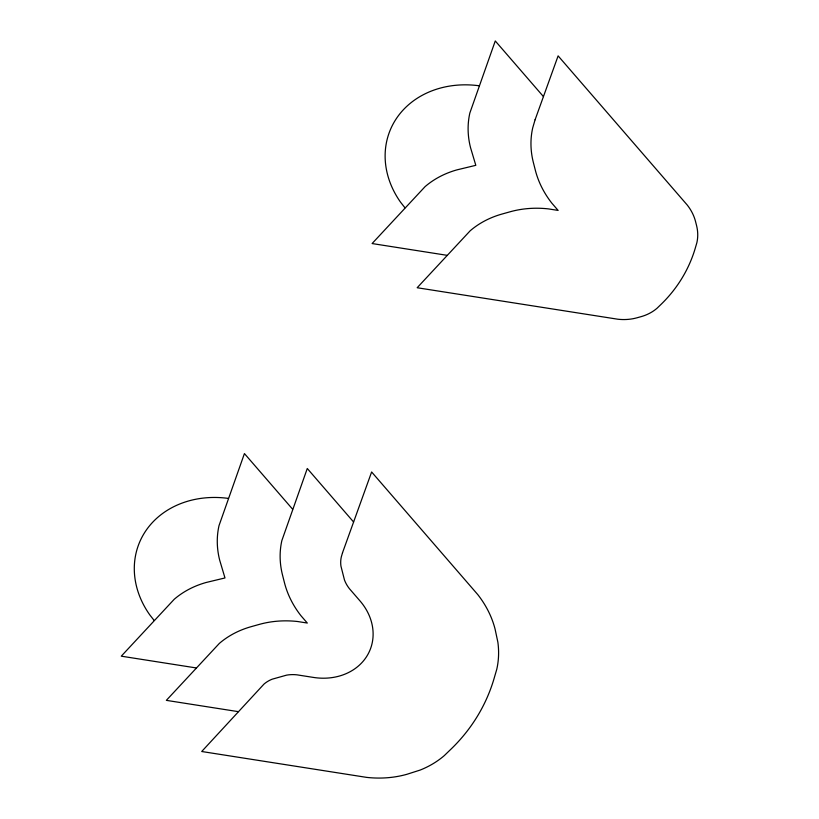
<?xml version="1.0" encoding="UTF-8"?>
<svg xmlns="http://www.w3.org/2000/svg" width="819" height="819" viewBox="0 0 819 819"><rect width="100%" height="100%" fill="white"/><g stroke="black" fill="none" stroke-linecap="round" stroke-linejoin="round"><path stroke-width="1.23" d="M446.959 255.303L372.102 243.55L425.112 186.599A95.895 81.142 22.1 0 1 456.91 169.881L475.808 165.325L470.505 147.522A95.895 81.142 22.1 0 1 469.85 113.012L495.27 40.95L543.437 96.591M196.13 667.925L121.273 656.173L174.283 599.221A95.895 81.142 22.1 0 1 206.081 582.504L224.979 577.948L219.676 560.145A95.895 81.142 22.1 0 1 219.011 525.634L244.431 453.572L292.608 509.213M238.319 711.65L166.339 700.358L219.349 643.406A95.895 81.142 22.1 0 1 251.146 626.678L259.203 624.426A95.895 81.142 22.1 0 1 297.481 621.498L307.299 623.044L300.982 615.745A95.895 81.142 22.1 0 1 284.49 582.821L282.524 575.071A95.895 81.142 22.1 0 1 281.859 540.571L307.279 468.499L353.603 522.01M404.955 207.791L400.552 202.18A92.567 78.327 22.1 0 1 396.56 118.294A92.567 78.327 22.1 0 1 479.115 85.77M154.115 620.413L149.723 614.803A92.567 78.327 22.1 0 1 145.731 530.917A92.567 78.327 22.1 0 1 228.276 498.392M342.537 552.702L341.308 556.92A34.081 28.839 22.1 0 0 340.939 566.083L344.471 579.985A34.081 28.839 22.1 0 0 349.365 588.626L359.981 600.89A57.402 48.577 22.1 0 1 367.096 655.794A57.402 48.577 22.1 0 1 313.452 677.426L296.959 674.836A34.081 28.839 22.1 0 0 286.63 675.132L272.184 679.186A34.081 28.839 22.1 0 0 264.005 684.08L201.709 751.504L366.656 777.385A100.706 85.217 22.1 0 0 406.859 774.313L420.127 770.075A100.706 85.217 22.1 0 0 444.287 755.62L449.989 750.102A221.263 187.234 22.1 0 0 494.594 676.729L496.775 669.277A100.706 85.217 22.1 0 0 497.87 642.198L495.096 629.166A100.706 85.217 22.1 0 0 477.774 594.594L371.631 471.979L342.537 552.702M535.083 119.779L532.698 127.948A95.895 81.142 22.1 0 0 533.353 162.449L535.329 170.198A95.895 81.142 22.1 0 0 551.811 203.122L558.128 210.422L548.31 208.876A95.895 81.142 22.1 0 0 510.032 211.804L501.986 214.056A95.895 81.142 22.1 0 0 470.178 230.784L417.168 287.735L617.935 319.236A47.942 40.571 22.1 0 0 637.069 317.772L641.103 316.646A47.942 40.571 22.1 0 0 657.002 308.282L660.124 305.262A177.528 150.225 22.1 0 0 695.679 246.785L696.867 242.7A47.942 40.571 22.1 0 0 696.539 225.45L695.556 221.57A47.942 40.571 22.1 0 0 687.305 205.108L558.118 55.876L535.083 119.779"/></g></svg>
